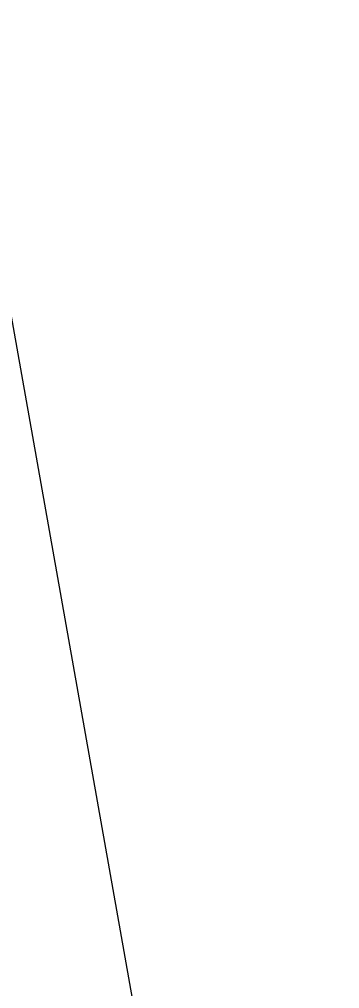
# Model space of a CAD drawing. Header units: millimetres. Extents: x -8417289 to 9420486, y 0 to 166066.
# Drawn here: x 73298.23 to 73302.03, y 105924.98 to 105936.5 of the extents above; entities that cross this region are included whole.
import ezdxf

# ---------------------------------------------------------------- set-up
doc = ezdxf.new("R2010")
doc.units = ezdxf.units.MM
doc.header["$MEASUREMENT"] = 0
doc.layers.add('АР_Размеры', color=175, linetype='Continuous', lineweight=9)
doc.layers.add('АР_Сущ Несущая стена', color=216, linetype='Continuous', lineweight=30)

msp = doc.modelspace()

# ---------------------------------------------------------------- linework, layer by layer
at = {"layer": 'АР_Размеры', "color": 5, "lineweight": 0, "ltscale": 100, "transparency": 33554687}
msp.add_lwpolyline([(73300.562, 105916.494), (73300.957, 105917.06), (73293.807, 105957.399), (73293.242, 105957.794), (73291.681, 105957.518)], dxfattribs=at)
msp.add_lwpolyline([(73300.562, 105916.494), (73300.957, 105917.06), (73293.807, 105957.399), (73293.242, 105957.794), (73291.681, 105957.518)], dxfattribs=at)
msp.add_lwpolyline([(73300.562, 105916.494), (73300.957, 105917.06), (73293.807, 105957.399), (73293.242, 105957.794), (73291.681, 105957.518)], dxfattribs=at)
msp.add_lwpolyline([(73300.562, 105916.494), (73300.957, 105917.06), (73293.807, 105957.399), (73293.242, 105957.794), (73291.681, 105957.518)], dxfattribs=at)
msp.add_lwpolyline([(73300.562, 105916.494), (73300.957, 105917.06), (73293.807, 105957.399), (73293.242, 105957.794), (73291.681, 105957.518)], dxfattribs=at)
msp.add_lwpolyline([(73300.562, 105916.494), (73300.957, 105917.06), (73293.807, 105957.399), (73293.242, 105957.794), (73291.681, 105957.518)], dxfattribs=at)
msp.add_lwpolyline([(73300.562, 105916.494), (73300.957, 105917.06), (73293.807, 105957.399), (73293.242, 105957.794), (73291.681, 105957.518)], dxfattribs=at)
msp.add_lwpolyline([(73300.562, 105916.494), (73300.957, 105917.06), (73293.807, 105957.399), (73293.242, 105957.794), (73291.681, 105957.518)], dxfattribs=at)
msp.add_lwpolyline([(73300.562, 105916.494), (73300.957, 105917.06), (73293.807, 105957.399), (73293.242, 105957.794), (73291.681, 105957.518)], dxfattribs=at)
msp.add_lwpolyline([(73300.562, 105916.494), (73300.957, 105917.06), (73293.807, 105957.399), (73293.242, 105957.794), (73291.681, 105957.518)], dxfattribs=at)
msp.add_lwpolyline([(73300.562, 105916.494), (73300.957, 105917.06), (73293.807, 105957.399), (73293.242, 105957.794), (73291.681, 105957.518)], dxfattribs=at)
msp.add_lwpolyline([(73300.562, 105916.494), (73300.957, 105917.06), (73293.807, 105957.399), (73293.242, 105957.794), (73291.681, 105957.518)], dxfattribs=at)
msp.add_lwpolyline([(73300.562, 105916.494), (73300.957, 105917.06), (73293.807, 105957.399), (73293.242, 105957.794), (73291.681, 105957.518)], dxfattribs=at)
msp.add_lwpolyline([(73300.562, 105916.494), (73300.957, 105917.06), (73293.807, 105957.399), (73293.242, 105957.794), (73291.681, 105957.518)], dxfattribs=at)
msp.add_lwpolyline([(73300.562, 105916.494), (73300.957, 105917.06), (73293.807, 105957.399), (73293.242, 105957.794), (73291.681, 105957.518)], dxfattribs=at)
msp.add_lwpolyline([(73300.562, 105916.494), (73300.957, 105917.06), (73293.807, 105957.399), (73293.242, 105957.794), (73291.681, 105957.518)], dxfattribs=at)
msp.add_lwpolyline([(73300.562, 105916.494), (73300.957, 105917.06), (73293.807, 105957.399), (73293.242, 105957.794), (73291.681, 105957.518)], dxfattribs=at)
msp.add_lwpolyline([(73300.562, 105916.494), (73300.957, 105917.06), (73293.807, 105957.399), (73293.242, 105957.794), (73291.681, 105957.518)], dxfattribs=at)
msp.add_lwpolyline([(73300.562, 105916.494), (73300.957, 105917.06), (73293.807, 105957.399), (73293.242, 105957.794), (73291.681, 105957.518)], dxfattribs=at)
msp.add_lwpolyline([(73300.562, 105916.494), (73300.957, 105917.06), (73293.807, 105957.399), (73293.242, 105957.794), (73291.681, 105957.518)], dxfattribs=at)
msp.add_lwpolyline([(73300.562, 105916.494), (73300.957, 105917.06), (73293.807, 105957.399), (73293.242, 105957.794), (73291.681, 105957.518)], dxfattribs=at)
msp.add_lwpolyline([(73300.562, 105916.494), (73300.957, 105917.06), (73293.807, 105957.399), (73293.242, 105957.794), (73291.681, 105957.518)], dxfattribs=at)
msp.add_lwpolyline([(73300.562, 105916.494), (73300.957, 105917.06), (73293.807, 105957.399), (73293.242, 105957.794), (73291.681, 105957.518)], dxfattribs=at)
msp.add_lwpolyline([(73300.562, 105916.494), (73300.957, 105917.06), (73293.807, 105957.399), (73293.242, 105957.794), (73291.681, 105957.518)], dxfattribs=at)
msp.add_lwpolyline([(73300.562, 105916.494), (73300.957, 105917.06), (73293.807, 105957.399), (73293.242, 105957.794), (73291.681, 105957.518)], dxfattribs=at)
msp.add_lwpolyline([(73300.562, 105916.494), (73300.957, 105917.06), (73293.807, 105957.399), (73293.242, 105957.794), (73291.681, 105957.518)], dxfattribs=at)
msp.add_lwpolyline([(73300.562, 105916.494), (73300.957, 105917.06), (73293.807, 105957.399), (73293.242, 105957.794), (73291.681, 105957.518)], dxfattribs=at)
msp.add_lwpolyline([(73300.562, 105916.494), (73300.957, 105917.06), (73293.807, 105957.399), (73293.242, 105957.794), (73291.681, 105957.518)], dxfattribs=at)
msp.add_lwpolyline([(73300.562, 105916.494), (73300.957, 105917.06), (73293.807, 105957.399), (73293.242, 105957.794), (73291.681, 105957.518)], dxfattribs=at)
msp.add_lwpolyline([(73300.562, 105916.494), (73300.957, 105917.06), (73293.807, 105957.399), (73293.242, 105957.794), (73291.681, 105957.518)], dxfattribs=at)
msp.add_lwpolyline([(73300.562, 105916.494), (73300.957, 105917.06), (73293.807, 105957.399), (73293.242, 105957.794), (73291.681, 105957.518)], dxfattribs=at)
msp.add_lwpolyline([(73300.562, 105916.494), (73300.957, 105917.06), (73293.807, 105957.399), (73293.242, 105957.794), (73291.681, 105957.518)], dxfattribs=at)
msp.add_lwpolyline([(73300.562, 105916.494), (73300.957, 105917.06), (73293.807, 105957.399), (73293.242, 105957.794), (73291.681, 105957.518)], dxfattribs=at)
msp.add_lwpolyline([(73300.562, 105916.494), (73300.957, 105917.06), (73293.807, 105957.399), (73293.242, 105957.794), (73291.681, 105957.518)], dxfattribs=at)
msp.add_lwpolyline([(73300.562, 105916.494), (73300.957, 105917.06), (73293.807, 105957.399), (73293.242, 105957.794), (73291.681, 105957.518)], dxfattribs=at)
msp.add_lwpolyline([(73300.562, 105916.494), (73300.957, 105917.06), (73293.807, 105957.399), (73293.242, 105957.794), (73291.681, 105957.518)], dxfattribs=at)
msp.add_lwpolyline([(73300.562, 105916.494), (73300.957, 105917.06), (73293.807, 105957.399), (73293.242, 105957.794), (73291.681, 105957.518)], dxfattribs=at)
msp.add_lwpolyline([(73300.562, 105916.494), (73300.957, 105917.06), (73293.807, 105957.399), (73293.242, 105957.794), (73291.681, 105957.518)], dxfattribs=at)
msp.add_lwpolyline([(73300.562, 105916.494), (73300.957, 105917.06), (73293.807, 105957.399), (73293.242, 105957.794), (73291.681, 105957.518)], dxfattribs=at)
msp.add_lwpolyline([(73300.562, 105916.494), (73300.957, 105917.06), (73293.807, 105957.399), (73293.242, 105957.794), (73291.681, 105957.518)], dxfattribs=at)
msp.add_lwpolyline([(73300.562, 105916.494), (73300.957, 105917.06), (73293.807, 105957.399), (73293.242, 105957.794), (73291.681, 105957.518)], dxfattribs=at)
msp.add_lwpolyline([(73300.562, 105916.494), (73300.957, 105917.06), (73293.807, 105957.399), (73293.242, 105957.794), (73291.681, 105957.518)], dxfattribs=at)
msp.add_lwpolyline([(73300.562, 105916.494), (73300.957, 105917.06), (73293.807, 105957.399), (73293.242, 105957.794), (73291.681, 105957.518)], dxfattribs=at)
msp.add_lwpolyline([(73300.562, 105916.494), (73300.957, 105917.06), (73293.807, 105957.399), (73293.242, 105957.794), (73291.681, 105957.518)], dxfattribs=at)
msp.add_lwpolyline([(73300.562, 105916.494), (73300.957, 105917.06), (73293.807, 105957.399), (73293.242, 105957.794), (73291.681, 105957.518)], dxfattribs=at)
msp.add_lwpolyline([(73300.562, 105916.494), (73300.957, 105917.06), (73293.807, 105957.399), (73293.242, 105957.794), (73291.681, 105957.518)], dxfattribs=at)
msp.add_lwpolyline([(73300.562, 105916.494), (73300.957, 105917.06), (73293.807, 105957.399), (73293.242, 105957.794), (73291.681, 105957.518)], dxfattribs=at)
msp.add_lwpolyline([(73300.562, 105916.494), (73300.957, 105917.06), (73293.807, 105957.399), (73293.242, 105957.794), (73291.681, 105957.518)], dxfattribs=at)
msp.add_lwpolyline([(73300.562, 105916.494), (73300.957, 105917.06), (73293.807, 105957.399), (73293.242, 105957.794), (73291.681, 105957.518)], dxfattribs=at)
msp.add_lwpolyline([(73300.562, 105916.494), (73300.957, 105917.06), (73293.807, 105957.399), (73293.242, 105957.794), (73291.681, 105957.518)], dxfattribs=at)
msp.add_lwpolyline([(73300.562, 105916.494), (73300.957, 105917.06), (73293.807, 105957.399), (73293.242, 105957.794), (73291.681, 105957.518)], dxfattribs=at)
msp.add_lwpolyline([(73300.562, 105916.494), (73300.957, 105917.06), (73293.807, 105957.399), (73293.242, 105957.794), (73291.681, 105957.518)], dxfattribs=at)
msp.add_lwpolyline([(73300.562, 105916.494), (73300.957, 105917.06), (73293.807, 105957.399), (73293.242, 105957.794), (73291.681, 105957.518)], dxfattribs=at)
msp.add_lwpolyline([(73300.562, 105916.494), (73300.957, 105917.06), (73293.807, 105957.399), (73293.242, 105957.794), (73291.681, 105957.518)], dxfattribs=at)
msp.add_lwpolyline([(73300.562, 105916.494), (73300.957, 105917.06), (73293.807, 105957.399), (73293.242, 105957.794), (73291.681, 105957.518)], dxfattribs=at)
msp.add_lwpolyline([(73300.562, 105916.494), (73300.957, 105917.06), (73293.807, 105957.399), (73293.242, 105957.794), (73291.681, 105957.518)], dxfattribs=at)
msp.add_lwpolyline([(73300.562, 105916.494), (73300.957, 105917.06), (73293.807, 105957.399), (73293.242, 105957.794), (73291.681, 105957.518)], dxfattribs=at)
msp.add_lwpolyline([(73300.562, 105916.494), (73300.957, 105917.06), (73293.807, 105957.399), (73293.242, 105957.794), (73291.681, 105957.518)], dxfattribs=at)
msp.add_lwpolyline([(73300.562, 105916.494), (73300.957, 105917.06), (73293.807, 105957.399), (73293.242, 105957.794), (73291.681, 105957.518)], dxfattribs=at)
msp.add_lwpolyline([(73300.562, 105916.494), (73300.957, 105917.06), (73293.807, 105957.399), (73293.242, 105957.794), (73291.681, 105957.518)], dxfattribs=at)
msp.add_lwpolyline([(73300.562, 105916.494), (73300.957, 105917.06), (73293.807, 105957.399), (73293.242, 105957.794), (73291.681, 105957.518)], dxfattribs=at)
msp.add_lwpolyline([(73308.897, 105952.19), (73314.681, 105919.554, 0.414326), (73315.318, 105919.11), (73316.638, 105919.344, 0.410627), (73317.084, 105919.973), (73316.965, 105920.64, 0.492552), (73316.701, 105920.841), (73316.203, 105920.752, -0.441111), (73315.92, 105920.95), (73315.652, 105922.804, -0.208057), (73315.932, 105923.66, -0.000016), (73317.86, 105926.415, -0.439819), (73319.303, 105926.671, -0.000016), (73322.06, 105924.746, -0.208057), (73322.617, 105924.039), (73323.003, 105922.205, -0.441111), (73322.805, 105921.923), (73322.307, 105921.834, 0.492552), (73322.128, 105921.555), (73322.246, 105920.888, 0.410627), (73322.881, 105920.45), (73324.201, 105920.684, 0.414326), (73324.646, 105921.32), (73318.861, 105953.956, 0.523933)], format="xyb", dxfattribs=at)
msp.add_lwpolyline([(73308.897, 105952.19), (73314.681, 105919.554, 0.414326), (73315.318, 105919.11), (73316.638, 105919.344, 0.410627), (73317.084, 105919.973), (73316.965, 105920.64, 0.492552), (73316.701, 105920.841), (73316.203, 105920.752, -0.441111), (73315.92, 105920.95), (73315.652, 105922.804, -0.208057), (73315.932, 105923.66, -0.000016), (73317.86, 105926.415, -0.439819), (73319.303, 105926.671, -0.000016), (73322.06, 105924.746, -0.208057), (73322.617, 105924.039), (73323.003, 105922.205, -0.441111), (73322.805, 105921.923), (73322.307, 105921.834, 0.492552), (73322.128, 105921.555), (73322.246, 105920.888, 0.410627), (73322.881, 105920.45), (73324.201, 105920.684, 0.414326), (73324.646, 105921.32), (73318.861, 105953.956, 0.523933)], format="xyb", dxfattribs=at)
msp.add_lwpolyline([(73308.897, 105952.19), (73314.681, 105919.554, 0.414326), (73315.318, 105919.11), (73316.638, 105919.344, 0.410627), (73317.084, 105919.973), (73316.965, 105920.64, 0.492552), (73316.701, 105920.841), (73316.203, 105920.752, -0.441111), (73315.92, 105920.95), (73315.652, 105922.804, -0.208057), (73315.932, 105923.66, -0.000016), (73317.86, 105926.415, -0.439819), (73319.303, 105926.671, -0.000016), (73322.06, 105924.746, -0.208057), (73322.617, 105924.039), (73323.003, 105922.205, -0.441111), (73322.805, 105921.923), (73322.307, 105921.834, 0.492552), (73322.128, 105921.555), (73322.246, 105920.888, 0.410627), (73322.881, 105920.45), (73324.201, 105920.684, 0.414326), (73324.646, 105921.32), (73318.861, 105953.956, 0.523933)], format="xyb", dxfattribs=at)
msp.add_lwpolyline([(73308.897, 105952.19), (73314.681, 105919.554, 0.414326), (73315.318, 105919.11), (73316.638, 105919.344, 0.410627), (73317.084, 105919.973), (73316.965, 105920.64, 0.492552), (73316.701, 105920.841), (73316.203, 105920.752, -0.441111), (73315.92, 105920.95), (73315.652, 105922.804, -0.208057), (73315.932, 105923.66, -0.000016), (73317.86, 105926.415, -0.439819), (73319.303, 105926.671, -0.000016), (73322.06, 105924.746, -0.208057), (73322.617, 105924.039), (73323.003, 105922.205, -0.441111), (73322.805, 105921.923), (73322.307, 105921.834, 0.492552), (73322.128, 105921.555), (73322.246, 105920.888, 0.410627), (73322.881, 105920.45), (73324.201, 105920.684, 0.414326), (73324.646, 105921.32), (73318.861, 105953.956, 0.523933)], format="xyb", dxfattribs=at)
msp.add_lwpolyline([(73308.897, 105952.19), (73314.681, 105919.554, 0.414326), (73315.318, 105919.11), (73316.638, 105919.344, 0.410627), (73317.084, 105919.973), (73316.965, 105920.64, 0.492552), (73316.701, 105920.841), (73316.203, 105920.752, -0.441111), (73315.92, 105920.95), (73315.652, 105922.804, -0.208057), (73315.932, 105923.66, -0.000016), (73317.86, 105926.415, -0.439819), (73319.303, 105926.671, -0.000016), (73322.06, 105924.746, -0.208057), (73322.617, 105924.039), (73323.003, 105922.205, -0.441111), (73322.805, 105921.923), (73322.307, 105921.834, 0.492552), (73322.128, 105921.555), (73322.246, 105920.888, 0.410627), (73322.881, 105920.45), (73324.201, 105920.684, 0.414326), (73324.646, 105921.32), (73318.861, 105953.956, 0.523933)], format="xyb", dxfattribs=at)
msp.add_lwpolyline([(73308.897, 105952.19), (73314.681, 105919.554, 0.414326), (73315.318, 105919.11), (73316.638, 105919.344, 0.410627), (73317.084, 105919.973), (73316.965, 105920.64, 0.492552), (73316.701, 105920.841), (73316.203, 105920.752, -0.441111), (73315.92, 105920.95), (73315.652, 105922.804, -0.208057), (73315.932, 105923.66, -0.000016), (73317.86, 105926.415, -0.439819), (73319.303, 105926.671, -0.000016), (73322.06, 105924.746, -0.208057), (73322.617, 105924.039), (73323.003, 105922.205, -0.441111), (73322.805, 105921.923), (73322.307, 105921.834, 0.492552), (73322.128, 105921.555), (73322.246, 105920.888, 0.410627), (73322.881, 105920.45), (73324.201, 105920.684, 0.414326), (73324.646, 105921.32), (73318.861, 105953.956, 0.523933)], format="xyb", dxfattribs=at)
msp.add_lwpolyline([(73308.897, 105952.19), (73314.681, 105919.554, 0.414326), (73315.318, 105919.11), (73316.638, 105919.344, 0.410627), (73317.084, 105919.973), (73316.965, 105920.64, 0.492552), (73316.701, 105920.841), (73316.203, 105920.752, -0.441111), (73315.92, 105920.95), (73315.652, 105922.804, -0.208057), (73315.932, 105923.66, -0.000016), (73317.86, 105926.415, -0.439819), (73319.303, 105926.671, -0.000016), (73322.06, 105924.746, -0.208057), (73322.617, 105924.039), (73323.003, 105922.205, -0.441111), (73322.805, 105921.923), (73322.307, 105921.834, 0.492552), (73322.128, 105921.555), (73322.246, 105920.888, 0.410627), (73322.881, 105920.45), (73324.201, 105920.684, 0.414326), (73324.646, 105921.32), (73318.861, 105953.956, 0.523933)], format="xyb", dxfattribs=at)
msp.add_lwpolyline([(73308.897, 105952.19), (73314.681, 105919.554, 0.414326), (73315.318, 105919.11), (73316.638, 105919.344, 0.410627), (73317.084, 105919.973), (73316.965, 105920.64, 0.492552), (73316.701, 105920.841), (73316.203, 105920.752, -0.441111), (73315.92, 105920.95), (73315.652, 105922.804, -0.208057), (73315.932, 105923.66, -0.000016), (73317.86, 105926.415, -0.439819), (73319.303, 105926.671, -0.000016), (73322.06, 105924.746, -0.208057), (73322.617, 105924.039), (73323.003, 105922.205, -0.441111), (73322.805, 105921.923), (73322.307, 105921.834, 0.492552), (73322.128, 105921.555), (73322.246, 105920.888, 0.410627), (73322.881, 105920.45), (73324.201, 105920.684, 0.414326), (73324.646, 105921.32), (73318.861, 105953.956, 0.523933)], format="xyb", dxfattribs=at)
msp.add_lwpolyline([(73308.897, 105952.19), (73314.681, 105919.554, 0.414326), (73315.318, 105919.11), (73316.638, 105919.344, 0.410627), (73317.084, 105919.973), (73316.965, 105920.64, 0.492552), (73316.701, 105920.841), (73316.203, 105920.752, -0.441111), (73315.92, 105920.95), (73315.652, 105922.804, -0.208057), (73315.932, 105923.66, -0.000016), (73317.86, 105926.415, -0.439819), (73319.303, 105926.671, -0.000016), (73322.06, 105924.746, -0.208057), (73322.617, 105924.039), (73323.003, 105922.205, -0.441111), (73322.805, 105921.923), (73322.307, 105921.834, 0.492552), (73322.128, 105921.555), (73322.246, 105920.888, 0.410627), (73322.881, 105920.45), (73324.201, 105920.684, 0.414326), (73324.646, 105921.32), (73318.861, 105953.956, 0.523933)], format="xyb", dxfattribs=at)
msp.add_lwpolyline([(73308.897, 105952.19), (73314.681, 105919.554, 0.414326), (73315.318, 105919.11), (73316.638, 105919.344, 0.410627), (73317.084, 105919.973), (73316.965, 105920.64, 0.492552), (73316.701, 105920.841), (73316.203, 105920.752, -0.441111), (73315.92, 105920.95), (73315.652, 105922.804, -0.208057), (73315.932, 105923.66, -0.000016), (73317.86, 105926.415, -0.439819), (73319.303, 105926.671, -0.000016), (73322.06, 105924.746, -0.208057), (73322.617, 105924.039), (73323.003, 105922.205, -0.441111), (73322.805, 105921.923), (73322.307, 105921.834, 0.492552), (73322.128, 105921.555), (73322.246, 105920.888, 0.410627), (73322.881, 105920.45), (73324.201, 105920.684, 0.414326), (73324.646, 105921.32), (73318.861, 105953.956, 0.523933)], format="xyb", dxfattribs=at)
msp.add_lwpolyline([(73308.897, 105952.19), (73314.681, 105919.554, 0.414326), (73315.318, 105919.11), (73316.638, 105919.344, 0.410627), (73317.084, 105919.973), (73316.965, 105920.64, 0.492552), (73316.701, 105920.841), (73316.203, 105920.752, -0.441111), (73315.92, 105920.95), (73315.652, 105922.804, -0.208057), (73315.932, 105923.66, -0.000016), (73317.86, 105926.415, -0.439819), (73319.303, 105926.671, -0.000016), (73322.06, 105924.746, -0.208057), (73322.617, 105924.039), (73323.003, 105922.205, -0.441111), (73322.805, 105921.923), (73322.307, 105921.834, 0.492552), (73322.128, 105921.555), (73322.246, 105920.888, 0.410627), (73322.881, 105920.45), (73324.201, 105920.684, 0.414326), (73324.646, 105921.32), (73318.861, 105953.956, 0.523933)], format="xyb", dxfattribs=at)
msp.add_lwpolyline([(73308.897, 105952.19), (73314.681, 105919.554, 0.414326), (73315.318, 105919.11), (73316.638, 105919.344, 0.410627), (73317.084, 105919.973), (73316.965, 105920.64, 0.492552), (73316.701, 105920.841), (73316.203, 105920.752, -0.441111), (73315.92, 105920.95), (73315.652, 105922.804, -0.208057), (73315.932, 105923.66, -0.000016), (73317.86, 105926.415, -0.439819), (73319.303, 105926.671, -0.000016), (73322.06, 105924.746, -0.208057), (73322.617, 105924.039), (73323.003, 105922.205, -0.441111), (73322.805, 105921.923), (73322.307, 105921.834, 0.492552), (73322.128, 105921.555), (73322.246, 105920.888, 0.410627), (73322.881, 105920.45), (73324.201, 105920.684, 0.414326), (73324.646, 105921.32), (73318.861, 105953.956, 0.523933)], format="xyb", dxfattribs=at)
msp.add_lwpolyline([(73308.897, 105952.19), (73314.681, 105919.554, 0.414326), (73315.318, 105919.11), (73316.638, 105919.344, 0.410627), (73317.084, 105919.973), (73316.965, 105920.64, 0.492552), (73316.701, 105920.841), (73316.203, 105920.752, -0.441111), (73315.92, 105920.95), (73315.652, 105922.804, -0.208057), (73315.932, 105923.66, -0.000016), (73317.86, 105926.415, -0.439819), (73319.303, 105926.671, -0.000016), (73322.06, 105924.746, -0.208057), (73322.617, 105924.039), (73323.003, 105922.205, -0.441111), (73322.805, 105921.923), (73322.307, 105921.834, 0.492552), (73322.128, 105921.555), (73322.246, 105920.888, 0.410627), (73322.881, 105920.45), (73324.201, 105920.684, 0.414326), (73324.646, 105921.32), (73318.861, 105953.956, 0.523933)], format="xyb", dxfattribs=at)
msp.add_lwpolyline([(73308.897, 105952.19), (73314.681, 105919.554, 0.414326), (73315.318, 105919.11), (73316.638, 105919.344, 0.410627), (73317.084, 105919.973), (73316.965, 105920.64, 0.492552), (73316.701, 105920.841), (73316.203, 105920.752, -0.441111), (73315.92, 105920.95), (73315.652, 105922.804, -0.208057), (73315.932, 105923.66, -0.000016), (73317.86, 105926.415, -0.439819), (73319.303, 105926.671, -0.000016), (73322.06, 105924.746, -0.208057), (73322.617, 105924.039), (73323.003, 105922.205, -0.441111), (73322.805, 105921.923), (73322.307, 105921.834, 0.492552), (73322.128, 105921.555), (73322.246, 105920.888, 0.410627), (73322.881, 105920.45), (73324.201, 105920.684, 0.414326), (73324.646, 105921.32), (73318.861, 105953.956, 0.523933)], format="xyb", dxfattribs=at)
msp.add_lwpolyline([(73308.897, 105952.19), (73314.681, 105919.554, 0.414326), (73315.318, 105919.11), (73316.638, 105919.344, 0.410627), (73317.084, 105919.973), (73316.965, 105920.64, 0.492552), (73316.701, 105920.841), (73316.203, 105920.752, -0.441111), (73315.92, 105920.95), (73315.652, 105922.804, -0.208057), (73315.932, 105923.66, -0.000016), (73317.86, 105926.415, -0.439819), (73319.303, 105926.671, -0.000016), (73322.06, 105924.746, -0.208057), (73322.617, 105924.039), (73323.003, 105922.205, -0.441111), (73322.805, 105921.923), (73322.307, 105921.834, 0.492552), (73322.128, 105921.555), (73322.246, 105920.888, 0.410627), (73322.881, 105920.45), (73324.201, 105920.684, 0.414326), (73324.646, 105921.32), (73318.861, 105953.956, 0.523933)], format="xyb", dxfattribs=at)
msp.add_lwpolyline([(73308.897, 105952.19), (73314.681, 105919.554, 0.414326), (73315.318, 105919.11), (73316.638, 105919.344, 0.410627), (73317.084, 105919.973), (73316.965, 105920.64, 0.492552), (73316.701, 105920.841), (73316.203, 105920.752, -0.441111), (73315.92, 105920.95), (73315.652, 105922.804, -0.208057), (73315.932, 105923.66, -0.000016), (73317.86, 105926.415, -0.439819), (73319.303, 105926.671, -0.000016), (73322.06, 105924.746, -0.208057), (73322.617, 105924.039), (73323.003, 105922.205, -0.441111), (73322.805, 105921.923), (73322.307, 105921.834, 0.492552), (73322.128, 105921.555), (73322.246, 105920.888, 0.410627), (73322.881, 105920.45), (73324.201, 105920.684, 0.414326), (73324.646, 105921.32), (73318.861, 105953.956, 0.523933)], format="xyb", dxfattribs=at)
msp.add_lwpolyline([(73308.897, 105952.19), (73314.681, 105919.554, 0.414326), (73315.318, 105919.11), (73316.638, 105919.344, 0.410627), (73317.084, 105919.973), (73316.965, 105920.64, 0.492552), (73316.701, 105920.841), (73316.203, 105920.752, -0.441111), (73315.92, 105920.95), (73315.652, 105922.804, -0.208057), (73315.932, 105923.66, -0.000016), (73317.86, 105926.415, -0.439819), (73319.303, 105926.671, -0.000016), (73322.06, 105924.746, -0.208057), (73322.617, 105924.039), (73323.003, 105922.205, -0.441111), (73322.805, 105921.923), (73322.307, 105921.834, 0.492552), (73322.128, 105921.555), (73322.246, 105920.888, 0.410627), (73322.881, 105920.45), (73324.201, 105920.684, 0.414326), (73324.646, 105921.32), (73318.861, 105953.956, 0.523933)], format="xyb", dxfattribs=at)
msp.add_lwpolyline([(73308.897, 105952.19), (73314.681, 105919.554, 0.414326), (73315.318, 105919.11), (73316.638, 105919.344, 0.410627), (73317.084, 105919.973), (73316.965, 105920.64, 0.492552), (73316.701, 105920.841), (73316.203, 105920.752, -0.441111), (73315.92, 105920.95), (73315.652, 105922.804, -0.208057), (73315.932, 105923.66, -0.000016), (73317.86, 105926.415, -0.439819), (73319.303, 105926.671, -0.000016), (73322.06, 105924.746, -0.208057), (73322.617, 105924.039), (73323.003, 105922.205, -0.441111), (73322.805, 105921.923), (73322.307, 105921.834, 0.492552), (73322.128, 105921.555), (73322.246, 105920.888, 0.410627), (73322.881, 105920.45), (73324.201, 105920.684, 0.414326), (73324.646, 105921.32), (73318.861, 105953.956, 0.523933)], format="xyb", dxfattribs=at)
msp.add_lwpolyline([(73308.897, 105952.19), (73314.681, 105919.554, 0.414326), (73315.318, 105919.11), (73316.638, 105919.344, 0.410627), (73317.084, 105919.973), (73316.965, 105920.64, 0.492552), (73316.701, 105920.841), (73316.203, 105920.752, -0.441111), (73315.92, 105920.95), (73315.652, 105922.804, -0.208057), (73315.932, 105923.66, -0.000016), (73317.86, 105926.415, -0.439819), (73319.303, 105926.671, -0.000016), (73322.06, 105924.746, -0.208057), (73322.617, 105924.039), (73323.003, 105922.205, -0.441111), (73322.805, 105921.923), (73322.307, 105921.834, 0.492552), (73322.128, 105921.555), (73322.246, 105920.888, 0.410627), (73322.881, 105920.45), (73324.201, 105920.684, 0.414326), (73324.646, 105921.32), (73318.861, 105953.956, 0.523933)], format="xyb", dxfattribs=at)
msp.add_lwpolyline([(73308.897, 105952.19), (73314.681, 105919.554, 0.414326), (73315.318, 105919.11), (73316.638, 105919.344, 0.410627), (73317.084, 105919.973), (73316.965, 105920.64, 0.492552), (73316.701, 105920.841), (73316.203, 105920.752, -0.441111), (73315.92, 105920.95), (73315.652, 105922.804, -0.208057), (73315.932, 105923.66, -0.000016), (73317.86, 105926.415, -0.439819), (73319.303, 105926.671, -0.000016), (73322.06, 105924.746, -0.208057), (73322.617, 105924.039), (73323.003, 105922.205, -0.441111), (73322.805, 105921.923), (73322.307, 105921.834, 0.492552), (73322.128, 105921.555), (73322.246, 105920.888, 0.410627), (73322.881, 105920.45), (73324.201, 105920.684, 0.414326), (73324.646, 105921.32), (73318.861, 105953.956, 0.523933)], format="xyb", dxfattribs=at)
msp.add_lwpolyline([(73308.897, 105952.19), (73314.681, 105919.554, 0.414326), (73315.318, 105919.11), (73316.638, 105919.344, 0.410627), (73317.084, 105919.973), (73316.965, 105920.64, 0.492552), (73316.701, 105920.841), (73316.203, 105920.752, -0.441111), (73315.92, 105920.95), (73315.652, 105922.804, -0.208057), (73315.932, 105923.66, -0.000016), (73317.86, 105926.415, -0.439819), (73319.303, 105926.671, -0.000016), (73322.06, 105924.746, -0.208057), (73322.617, 105924.039), (73323.003, 105922.205, -0.441111), (73322.805, 105921.923), (73322.307, 105921.834, 0.492552), (73322.128, 105921.555), (73322.246, 105920.888, 0.410627), (73322.881, 105920.45), (73324.201, 105920.684, 0.414326), (73324.646, 105921.32), (73318.861, 105953.956, 0.523933)], format="xyb", dxfattribs=at)
msp.add_lwpolyline([(73308.897, 105952.19), (73314.681, 105919.554, 0.414326), (73315.318, 105919.11), (73316.638, 105919.344, 0.410627), (73317.084, 105919.973), (73316.965, 105920.64, 0.492552), (73316.701, 105920.841), (73316.203, 105920.752, -0.441111), (73315.92, 105920.95), (73315.652, 105922.804, -0.208057), (73315.932, 105923.66, -0.000016), (73317.86, 105926.415, -0.439819), (73319.303, 105926.671, -0.000016), (73322.06, 105924.746, -0.208057), (73322.617, 105924.039), (73323.003, 105922.205, -0.441111), (73322.805, 105921.923), (73322.307, 105921.834, 0.492552), (73322.128, 105921.555), (73322.246, 105920.888, 0.410627), (73322.881, 105920.45), (73324.201, 105920.684, 0.414326), (73324.646, 105921.32), (73318.861, 105953.956, 0.523933)], format="xyb", dxfattribs=at)
msp.add_lwpolyline([(73308.897, 105952.19), (73314.681, 105919.554, 0.414326), (73315.318, 105919.11), (73316.638, 105919.344, 0.410627), (73317.084, 105919.973), (73316.965, 105920.64, 0.492552), (73316.701, 105920.841), (73316.203, 105920.752, -0.441111), (73315.92, 105920.95), (73315.652, 105922.804, -0.208057), (73315.932, 105923.66, -0.000016), (73317.86, 105926.415, -0.439819), (73319.303, 105926.671, -0.000016), (73322.06, 105924.746, -0.208057), (73322.617, 105924.039), (73323.003, 105922.205, -0.441111), (73322.805, 105921.923), (73322.307, 105921.834, 0.492552), (73322.128, 105921.555), (73322.246, 105920.888, 0.410627), (73322.881, 105920.45), (73324.201, 105920.684, 0.414326), (73324.646, 105921.32), (73318.861, 105953.956, 0.523933)], format="xyb", dxfattribs=at)
msp.add_lwpolyline([(73308.897, 105952.19), (73314.681, 105919.554, 0.414326), (73315.318, 105919.11), (73316.638, 105919.344, 0.410627), (73317.084, 105919.973), (73316.965, 105920.64, 0.492552), (73316.701, 105920.841), (73316.203, 105920.752, -0.441111), (73315.92, 105920.95), (73315.652, 105922.804, -0.208057), (73315.932, 105923.66, -0.000016), (73317.86, 105926.415, -0.439819), (73319.303, 105926.671, -0.000016), (73322.06, 105924.746, -0.208057), (73322.617, 105924.039), (73323.003, 105922.205, -0.441111), (73322.805, 105921.923), (73322.307, 105921.834, 0.492552), (73322.128, 105921.555), (73322.246, 105920.888, 0.410627), (73322.881, 105920.45), (73324.201, 105920.684, 0.414326), (73324.646, 105921.32), (73318.861, 105953.956, 0.523933)], format="xyb", dxfattribs=at)
msp.add_lwpolyline([(73308.897, 105952.19), (73314.681, 105919.554, 0.414326), (73315.318, 105919.11), (73316.638, 105919.344, 0.410627), (73317.084, 105919.973), (73316.965, 105920.64, 0.492552), (73316.701, 105920.841), (73316.203, 105920.752, -0.441111), (73315.92, 105920.95), (73315.652, 105922.804, -0.208057), (73315.932, 105923.66, -0.000016), (73317.86, 105926.415, -0.439819), (73319.303, 105926.671, -0.000016), (73322.06, 105924.746, -0.208057), (73322.617, 105924.039), (73323.003, 105922.205, -0.441111), (73322.805, 105921.923), (73322.307, 105921.834, 0.492552), (73322.128, 105921.555), (73322.246, 105920.888, 0.410627), (73322.881, 105920.45), (73324.201, 105920.684, 0.414326), (73324.646, 105921.32), (73318.861, 105953.956, 0.523933)], format="xyb", dxfattribs=at)
msp.add_lwpolyline([(73308.897, 105952.19), (73314.681, 105919.554, 0.414326), (73315.318, 105919.11), (73316.638, 105919.344, 0.410627), (73317.084, 105919.973), (73316.965, 105920.64, 0.492552), (73316.701, 105920.841), (73316.203, 105920.752, -0.441111), (73315.92, 105920.95), (73315.652, 105922.804, -0.208057), (73315.932, 105923.66, -0.000016), (73317.86, 105926.415, -0.439819), (73319.303, 105926.671, -0.000016), (73322.06, 105924.746, -0.208057), (73322.617, 105924.039), (73323.003, 105922.205, -0.441111), (73322.805, 105921.923), (73322.307, 105921.834, 0.492552), (73322.128, 105921.555), (73322.246, 105920.888, 0.410627), (73322.881, 105920.45), (73324.201, 105920.684, 0.414326), (73324.646, 105921.32), (73318.861, 105953.956, 0.523933)], format="xyb", dxfattribs=at)
msp.add_lwpolyline([(73308.897, 105952.19), (73314.681, 105919.554, 0.414326), (73315.318, 105919.11), (73316.638, 105919.344, 0.410627), (73317.084, 105919.973), (73316.965, 105920.64, 0.492552), (73316.701, 105920.841), (73316.203, 105920.752, -0.441111), (73315.92, 105920.95), (73315.652, 105922.804, -0.208057), (73315.932, 105923.66, -0.000016), (73317.86, 105926.415, -0.439819), (73319.303, 105926.671, -0.000016), (73322.06, 105924.746, -0.208057), (73322.617, 105924.039), (73323.003, 105922.205, -0.441111), (73322.805, 105921.923), (73322.307, 105921.834, 0.492552), (73322.128, 105921.555), (73322.246, 105920.888, 0.410627), (73322.881, 105920.45), (73324.201, 105920.684, 0.414326), (73324.646, 105921.32), (73318.861, 105953.956, 0.523933)], format="xyb", dxfattribs=at)
msp.add_lwpolyline([(73308.897, 105952.19), (73314.681, 105919.554, 0.414326), (73315.318, 105919.11), (73316.638, 105919.344, 0.410627), (73317.084, 105919.973), (73316.965, 105920.64, 0.492552), (73316.701, 105920.841), (73316.203, 105920.752, -0.441111), (73315.92, 105920.95), (73315.652, 105922.804, -0.208057), (73315.932, 105923.66, -0.000016), (73317.86, 105926.415, -0.439819), (73319.303, 105926.671, -0.000016), (73322.06, 105924.746, -0.208057), (73322.617, 105924.039), (73323.003, 105922.205, -0.441111), (73322.805, 105921.923), (73322.307, 105921.834, 0.492552), (73322.128, 105921.555), (73322.246, 105920.888, 0.410627), (73322.881, 105920.45), (73324.201, 105920.684, 0.414326), (73324.646, 105921.32), (73318.861, 105953.956, 0.523933)], format="xyb", dxfattribs=at)
msp.add_lwpolyline([(73308.897, 105952.19), (73314.681, 105919.554, 0.414326), (73315.318, 105919.11), (73316.638, 105919.344, 0.410627), (73317.084, 105919.973), (73316.965, 105920.64, 0.492552), (73316.701, 105920.841), (73316.203, 105920.752, -0.441111), (73315.92, 105920.95), (73315.652, 105922.804, -0.208057), (73315.932, 105923.66, -0.000016), (73317.86, 105926.415, -0.439819), (73319.303, 105926.671, -0.000016), (73322.06, 105924.746, -0.208057), (73322.617, 105924.039), (73323.003, 105922.205, -0.441111), (73322.805, 105921.923), (73322.307, 105921.834, 0.492552), (73322.128, 105921.555), (73322.246, 105920.888, 0.410627), (73322.881, 105920.45), (73324.201, 105920.684, 0.414326), (73324.646, 105921.32), (73318.861, 105953.956, 0.523933)], format="xyb", dxfattribs=at)
msp.add_lwpolyline([(73308.897, 105952.19), (73314.681, 105919.554, 0.414326), (73315.318, 105919.11), (73316.638, 105919.344, 0.410627), (73317.084, 105919.973), (73316.965, 105920.64, 0.492552), (73316.701, 105920.841), (73316.203, 105920.752, -0.441111), (73315.92, 105920.95), (73315.652, 105922.804, -0.208057), (73315.932, 105923.66, -0.000016), (73317.86, 105926.415, -0.439819), (73319.303, 105926.671, -0.000016), (73322.06, 105924.746, -0.208057), (73322.617, 105924.039), (73323.003, 105922.205, -0.441111), (73322.805, 105921.923), (73322.307, 105921.834, 0.492552), (73322.128, 105921.555), (73322.246, 105920.888, 0.410627), (73322.881, 105920.45), (73324.201, 105920.684, 0.414326), (73324.646, 105921.32), (73318.861, 105953.956, 0.523933)], format="xyb", dxfattribs=at)
msp.add_lwpolyline([(73308.897, 105952.19), (73314.681, 105919.554, 0.414326), (73315.318, 105919.11), (73316.638, 105919.344, 0.410627), (73317.084, 105919.973), (73316.965, 105920.64, 0.492552), (73316.701, 105920.841), (73316.203, 105920.752, -0.441111), (73315.92, 105920.95), (73315.652, 105922.804, -0.208057), (73315.932, 105923.66, -0.000016), (73317.86, 105926.415, -0.439819), (73319.303, 105926.671, -0.000016), (73322.06, 105924.746, -0.208057), (73322.617, 105924.039), (73323.003, 105922.205, -0.441111), (73322.805, 105921.923), (73322.307, 105921.834, 0.492552), (73322.128, 105921.555), (73322.246, 105920.888, 0.410627), (73322.881, 105920.45), (73324.201, 105920.684, 0.414326), (73324.646, 105921.32), (73318.861, 105953.956, 0.523933)], format="xyb", dxfattribs=at)
msp.add_lwpolyline([(73308.897, 105952.19), (73314.681, 105919.554, 0.414326), (73315.318, 105919.11), (73316.638, 105919.344, 0.410627), (73317.084, 105919.973), (73316.965, 105920.64, 0.492552), (73316.701, 105920.841), (73316.203, 105920.752, -0.441111), (73315.92, 105920.95), (73315.652, 105922.804, -0.208057), (73315.932, 105923.66, -0.000016), (73317.86, 105926.415, -0.439819), (73319.303, 105926.671, -0.000016), (73322.06, 105924.746, -0.208057), (73322.617, 105924.039), (73323.003, 105922.205, -0.441111), (73322.805, 105921.923), (73322.307, 105921.834, 0.492552), (73322.128, 105921.555), (73322.246, 105920.888, 0.410627), (73322.881, 105920.45), (73324.201, 105920.684, 0.414326), (73324.646, 105921.32), (73318.861, 105953.956, 0.523933)], format="xyb", dxfattribs=at)
msp.add_lwpolyline([(73308.897, 105952.19), (73314.681, 105919.554, 0.414326), (73315.318, 105919.11), (73316.638, 105919.344, 0.410627), (73317.084, 105919.973), (73316.965, 105920.64, 0.492552), (73316.701, 105920.841), (73316.203, 105920.752, -0.441111), (73315.92, 105920.95), (73315.652, 105922.804, -0.208057), (73315.932, 105923.66, -0.000016), (73317.86, 105926.415, -0.439819), (73319.303, 105926.671, -0.000016), (73322.06, 105924.746, -0.208057), (73322.617, 105924.039), (73323.003, 105922.205, -0.441111), (73322.805, 105921.923), (73322.307, 105921.834, 0.492552), (73322.128, 105921.555), (73322.246, 105920.888, 0.410627), (73322.881, 105920.45), (73324.201, 105920.684, 0.414326), (73324.646, 105921.32), (73318.861, 105953.956, 0.523933)], format="xyb", dxfattribs=at)
msp.add_lwpolyline([(73308.897, 105952.19), (73314.681, 105919.554, 0.414326), (73315.318, 105919.11), (73316.638, 105919.344, 0.410627), (73317.084, 105919.973), (73316.965, 105920.64, 0.492552), (73316.701, 105920.841), (73316.203, 105920.752, -0.441111), (73315.92, 105920.95), (73315.652, 105922.804, -0.208057), (73315.932, 105923.66, -0.000016), (73317.86, 105926.415, -0.439819), (73319.303, 105926.671, -0.000016), (73322.06, 105924.746, -0.208057), (73322.617, 105924.039), (73323.003, 105922.205, -0.441111), (73322.805, 105921.923), (73322.307, 105921.834, 0.492552), (73322.128, 105921.555), (73322.246, 105920.888, 0.410627), (73322.881, 105920.45), (73324.201, 105920.684, 0.414326), (73324.646, 105921.32), (73318.861, 105953.956, 0.523933)], format="xyb", dxfattribs=at)
msp.add_lwpolyline([(73308.897, 105952.19), (73314.681, 105919.554, 0.414326), (73315.318, 105919.11), (73316.638, 105919.344, 0.410627), (73317.084, 105919.973), (73316.965, 105920.64, 0.492552), (73316.701, 105920.841), (73316.203, 105920.752, -0.441111), (73315.92, 105920.95), (73315.652, 105922.804, -0.208057), (73315.932, 105923.66, -0.000016), (73317.86, 105926.415, -0.439819), (73319.303, 105926.671, -0.000016), (73322.06, 105924.746, -0.208057), (73322.617, 105924.039), (73323.003, 105922.205, -0.441111), (73322.805, 105921.923), (73322.307, 105921.834, 0.492552), (73322.128, 105921.555), (73322.246, 105920.888, 0.410627), (73322.881, 105920.45), (73324.201, 105920.684, 0.414326), (73324.646, 105921.32), (73318.861, 105953.956, 0.523933)], format="xyb", dxfattribs=at)
msp.add_lwpolyline([(73308.897, 105952.19), (73314.681, 105919.554, 0.414326), (73315.318, 105919.11), (73316.638, 105919.344, 0.410627), (73317.084, 105919.973), (73316.965, 105920.64, 0.492552), (73316.701, 105920.841), (73316.203, 105920.752, -0.441111), (73315.92, 105920.95), (73315.652, 105922.804, -0.208057), (73315.932, 105923.66, -0.000016), (73317.86, 105926.415, -0.439819), (73319.303, 105926.671, -0.000016), (73322.06, 105924.746, -0.208057), (73322.617, 105924.039), (73323.003, 105922.205, -0.441111), (73322.805, 105921.923), (73322.307, 105921.834, 0.492552), (73322.128, 105921.555), (73322.246, 105920.888, 0.410627), (73322.881, 105920.45), (73324.201, 105920.684, 0.414326), (73324.646, 105921.32), (73318.861, 105953.956, 0.523933)], format="xyb", dxfattribs=at)
msp.add_lwpolyline([(73308.897, 105952.19), (73314.681, 105919.554, 0.414326), (73315.318, 105919.11), (73316.638, 105919.344, 0.410627), (73317.084, 105919.973), (73316.965, 105920.64, 0.492552), (73316.701, 105920.841), (73316.203, 105920.752, -0.441111), (73315.92, 105920.95), (73315.652, 105922.804, -0.208057), (73315.932, 105923.66, -0.000016), (73317.86, 105926.415, -0.439819), (73319.303, 105926.671, -0.000016), (73322.06, 105924.746, -0.208057), (73322.617, 105924.039), (73323.003, 105922.205, -0.441111), (73322.805, 105921.923), (73322.307, 105921.834, 0.492552), (73322.128, 105921.555), (73322.246, 105920.888, 0.410627), (73322.881, 105920.45), (73324.201, 105920.684, 0.414326), (73324.646, 105921.32), (73318.861, 105953.956, 0.523933)], format="xyb", dxfattribs=at)
msp.add_lwpolyline([(73308.897, 105952.19), (73314.681, 105919.554, 0.414326), (73315.318, 105919.11), (73316.638, 105919.344, 0.410627), (73317.084, 105919.973), (73316.965, 105920.64, 0.492552), (73316.701, 105920.841), (73316.203, 105920.752, -0.441111), (73315.92, 105920.95), (73315.652, 105922.804, -0.208057), (73315.932, 105923.66, -0.000016), (73317.86, 105926.415, -0.439819), (73319.303, 105926.671, -0.000016), (73322.06, 105924.746, -0.208057), (73322.617, 105924.039), (73323.003, 105922.205, -0.441111), (73322.805, 105921.923), (73322.307, 105921.834, 0.492552), (73322.128, 105921.555), (73322.246, 105920.888, 0.410627), (73322.881, 105920.45), (73324.201, 105920.684, 0.414326), (73324.646, 105921.32), (73318.861, 105953.956, 0.523933)], format="xyb", dxfattribs=at)
msp.add_lwpolyline([(73308.897, 105952.19), (73314.681, 105919.554, 0.414326), (73315.318, 105919.11), (73316.638, 105919.344, 0.410627), (73317.084, 105919.973), (73316.965, 105920.64, 0.492552), (73316.701, 105920.841), (73316.203, 105920.752, -0.441111), (73315.92, 105920.95), (73315.652, 105922.804, -0.208057), (73315.932, 105923.66, -0.000016), (73317.86, 105926.415, -0.439819), (73319.303, 105926.671, -0.000016), (73322.06, 105924.746, -0.208057), (73322.617, 105924.039), (73323.003, 105922.205, -0.441111), (73322.805, 105921.923), (73322.307, 105921.834, 0.492552), (73322.128, 105921.555), (73322.246, 105920.888, 0.410627), (73322.881, 105920.45), (73324.201, 105920.684, 0.414326), (73324.646, 105921.32), (73318.861, 105953.956, 0.523933)], format="xyb", dxfattribs=at)
msp.add_lwpolyline([(73308.897, 105952.19), (73314.681, 105919.554, 0.414326), (73315.318, 105919.11), (73316.638, 105919.344, 0.410627), (73317.084, 105919.973), (73316.965, 105920.64, 0.492552), (73316.701, 105920.841), (73316.203, 105920.752, -0.441111), (73315.92, 105920.95), (73315.652, 105922.804, -0.208057), (73315.932, 105923.66, -0.000016), (73317.86, 105926.415, -0.439819), (73319.303, 105926.671, -0.000016), (73322.06, 105924.746, -0.208057), (73322.617, 105924.039), (73323.003, 105922.205, -0.441111), (73322.805, 105921.923), (73322.307, 105921.834, 0.492552), (73322.128, 105921.555), (73322.246, 105920.888, 0.410627), (73322.881, 105920.45), (73324.201, 105920.684, 0.414326), (73324.646, 105921.32), (73318.861, 105953.956, 0.523933)], format="xyb", dxfattribs=at)
msp.add_lwpolyline([(73308.897, 105952.19), (73314.681, 105919.554, 0.414326), (73315.318, 105919.11), (73316.638, 105919.344, 0.410627), (73317.084, 105919.973), (73316.965, 105920.64, 0.492552), (73316.701, 105920.841), (73316.203, 105920.752, -0.441111), (73315.92, 105920.95), (73315.652, 105922.804, -0.208057), (73315.932, 105923.66, -0.000016), (73317.86, 105926.415, -0.439819), (73319.303, 105926.671, -0.000016), (73322.06, 105924.746, -0.208057), (73322.617, 105924.039), (73323.003, 105922.205, -0.441111), (73322.805, 105921.923), (73322.307, 105921.834, 0.492552), (73322.128, 105921.555), (73322.246, 105920.888, 0.410627), (73322.881, 105920.45), (73324.201, 105920.684, 0.414326), (73324.646, 105921.32), (73318.861, 105953.956, 0.523933)], format="xyb", dxfattribs=at)
msp.add_lwpolyline([(73308.897, 105952.19), (73314.681, 105919.554, 0.414326), (73315.318, 105919.11), (73316.638, 105919.344, 0.410627), (73317.084, 105919.973), (73316.965, 105920.64, 0.492552), (73316.701, 105920.841), (73316.203, 105920.752, -0.441111), (73315.92, 105920.95), (73315.652, 105922.804, -0.208057), (73315.932, 105923.66, -0.000016), (73317.86, 105926.415, -0.439819), (73319.303, 105926.671, -0.000016), (73322.06, 105924.746, -0.208057), (73322.617, 105924.039), (73323.003, 105922.205, -0.441111), (73322.805, 105921.923), (73322.307, 105921.834, 0.492552), (73322.128, 105921.555), (73322.246, 105920.888, 0.410627), (73322.881, 105920.45), (73324.201, 105920.684, 0.414326), (73324.646, 105921.32), (73318.861, 105953.956, 0.523933)], format="xyb", dxfattribs=at)
msp.add_lwpolyline([(73308.897, 105952.19), (73314.681, 105919.554, 0.414326), (73315.318, 105919.11), (73316.638, 105919.344, 0.410627), (73317.084, 105919.973), (73316.965, 105920.64, 0.492552), (73316.701, 105920.841), (73316.203, 105920.752, -0.441111), (73315.92, 105920.95), (73315.652, 105922.804, -0.208057), (73315.932, 105923.66, -0.000016), (73317.86, 105926.415, -0.439819), (73319.303, 105926.671, -0.000016), (73322.06, 105924.746, -0.208057), (73322.617, 105924.039), (73323.003, 105922.205, -0.441111), (73322.805, 105921.923), (73322.307, 105921.834, 0.492552), (73322.128, 105921.555), (73322.246, 105920.888, 0.410627), (73322.881, 105920.45), (73324.201, 105920.684, 0.414326), (73324.646, 105921.32), (73318.861, 105953.956, 0.523933)], format="xyb", dxfattribs=at)
msp.add_lwpolyline([(73308.897, 105952.19), (73314.681, 105919.554, 0.414326), (73315.318, 105919.11), (73316.638, 105919.344, 0.410627), (73317.084, 105919.973), (73316.965, 105920.64, 0.492552), (73316.701, 105920.841), (73316.203, 105920.752, -0.441111), (73315.92, 105920.95), (73315.652, 105922.804, -0.208057), (73315.932, 105923.66, -0.000016), (73317.86, 105926.415, -0.439819), (73319.303, 105926.671, -0.000016), (73322.06, 105924.746, -0.208057), (73322.617, 105924.039), (73323.003, 105922.205, -0.441111), (73322.805, 105921.923), (73322.307, 105921.834, 0.492552), (73322.128, 105921.555), (73322.246, 105920.888, 0.410627), (73322.881, 105920.45), (73324.201, 105920.684, 0.414326), (73324.646, 105921.32), (73318.861, 105953.956, 0.523933)], format="xyb", dxfattribs=at)
msp.add_lwpolyline([(73308.897, 105952.19), (73314.681, 105919.554, 0.414326), (73315.318, 105919.11), (73316.638, 105919.344, 0.410627), (73317.084, 105919.973), (73316.965, 105920.64, 0.492552), (73316.701, 105920.841), (73316.203, 105920.752, -0.441111), (73315.92, 105920.95), (73315.652, 105922.804, -0.208057), (73315.932, 105923.66, -0.000016), (73317.86, 105926.415, -0.439819), (73319.303, 105926.671, -0.000016), (73322.06, 105924.746, -0.208057), (73322.617, 105924.039), (73323.003, 105922.205, -0.441111), (73322.805, 105921.923), (73322.307, 105921.834, 0.492552), (73322.128, 105921.555), (73322.246, 105920.888, 0.410627), (73322.881, 105920.45), (73324.201, 105920.684, 0.414326), (73324.646, 105921.32), (73318.861, 105953.956, 0.523933)], format="xyb", dxfattribs=at)
msp.add_lwpolyline([(73308.897, 105952.19), (73314.681, 105919.554, 0.414326), (73315.318, 105919.11), (73316.638, 105919.344, 0.410627), (73317.084, 105919.973), (73316.965, 105920.64, 0.492552), (73316.701, 105920.841), (73316.203, 105920.752, -0.441111), (73315.92, 105920.95), (73315.652, 105922.804, -0.208057), (73315.932, 105923.66, -0.000016), (73317.86, 105926.415, -0.439819), (73319.303, 105926.671, -0.000016), (73322.06, 105924.746, -0.208057), (73322.617, 105924.039), (73323.003, 105922.205, -0.441111), (73322.805, 105921.923), (73322.307, 105921.834, 0.492552), (73322.128, 105921.555), (73322.246, 105920.888, 0.410627), (73322.881, 105920.45), (73324.201, 105920.684, 0.414326), (73324.646, 105921.32), (73318.861, 105953.956, 0.523933)], format="xyb", dxfattribs=at)
msp.add_lwpolyline([(73308.897, 105952.19), (73314.681, 105919.554, 0.414326), (73315.318, 105919.11), (73316.638, 105919.344, 0.410627), (73317.084, 105919.973), (73316.965, 105920.64, 0.492552), (73316.701, 105920.841), (73316.203, 105920.752, -0.441111), (73315.92, 105920.95), (73315.652, 105922.804, -0.208057), (73315.932, 105923.66, -0.000016), (73317.86, 105926.415, -0.439819), (73319.303, 105926.671, -0.000016), (73322.06, 105924.746, -0.208057), (73322.617, 105924.039), (73323.003, 105922.205, -0.441111), (73322.805, 105921.923), (73322.307, 105921.834, 0.492552), (73322.128, 105921.555), (73322.246, 105920.888, 0.410627), (73322.881, 105920.45), (73324.201, 105920.684, 0.414326), (73324.646, 105921.32), (73318.861, 105953.956, 0.523933)], format="xyb", dxfattribs=at)
msp.add_lwpolyline([(73308.897, 105952.19), (73314.681, 105919.554, 0.414326), (73315.318, 105919.11), (73316.638, 105919.344, 0.410627), (73317.084, 105919.973), (73316.965, 105920.64, 0.492552), (73316.701, 105920.841), (73316.203, 105920.752, -0.441111), (73315.92, 105920.95), (73315.652, 105922.804, -0.208057), (73315.932, 105923.66, -0.000016), (73317.86, 105926.415, -0.439819), (73319.303, 105926.671, -0.000016), (73322.06, 105924.746, -0.208057), (73322.617, 105924.039), (73323.003, 105922.205, -0.441111), (73322.805, 105921.923), (73322.307, 105921.834, 0.492552), (73322.128, 105921.555), (73322.246, 105920.888, 0.410627), (73322.881, 105920.45), (73324.201, 105920.684, 0.414326), (73324.646, 105921.32), (73318.861, 105953.956, 0.523933)], format="xyb", dxfattribs=at)
msp.add_lwpolyline([(73308.897, 105952.19), (73314.681, 105919.554, 0.414326), (73315.318, 105919.11), (73316.638, 105919.344, 0.410627), (73317.084, 105919.973), (73316.965, 105920.64, 0.492552), (73316.701, 105920.841), (73316.203, 105920.752, -0.441111), (73315.92, 105920.95), (73315.652, 105922.804, -0.208057), (73315.932, 105923.66, -0.000016), (73317.86, 105926.415, -0.439819), (73319.303, 105926.671, -0.000016), (73322.06, 105924.746, -0.208057), (73322.617, 105924.039), (73323.003, 105922.205, -0.441111), (73322.805, 105921.923), (73322.307, 105921.834, 0.492552), (73322.128, 105921.555), (73322.246, 105920.888, 0.410627), (73322.881, 105920.45), (73324.201, 105920.684, 0.414326), (73324.646, 105921.32), (73318.861, 105953.956, 0.523933)], format="xyb", dxfattribs=at)
msp.add_lwpolyline([(73308.897, 105952.19), (73314.681, 105919.554, 0.414326), (73315.318, 105919.11), (73316.638, 105919.344, 0.410627), (73317.084, 105919.973), (73316.965, 105920.64, 0.492552), (73316.701, 105920.841), (73316.203, 105920.752, -0.441111), (73315.92, 105920.95), (73315.652, 105922.804, -0.208057), (73315.932, 105923.66, -0.000016), (73317.86, 105926.415, -0.439819), (73319.303, 105926.671, -0.000016), (73322.06, 105924.746, -0.208057), (73322.617, 105924.039), (73323.003, 105922.205, -0.441111), (73322.805, 105921.923), (73322.307, 105921.834, 0.492552), (73322.128, 105921.555), (73322.246, 105920.888, 0.410627), (73322.881, 105920.45), (73324.201, 105920.684, 0.414326), (73324.646, 105921.32), (73318.861, 105953.956, 0.523933)], format="xyb", dxfattribs=at)
msp.add_lwpolyline([(73308.897, 105952.19), (73314.681, 105919.554, 0.414326), (73315.318, 105919.11), (73316.638, 105919.344, 0.410627), (73317.084, 105919.973), (73316.965, 105920.64, 0.492552), (73316.701, 105920.841), (73316.203, 105920.752, -0.441111), (73315.92, 105920.95), (73315.652, 105922.804, -0.208057), (73315.932, 105923.66, -0.000016), (73317.86, 105926.415, -0.439819), (73319.303, 105926.671, -0.000016), (73322.06, 105924.746, -0.208057), (73322.617, 105924.039), (73323.003, 105922.205, -0.441111), (73322.805, 105921.923), (73322.307, 105921.834, 0.492552), (73322.128, 105921.555), (73322.246, 105920.888, 0.410627), (73322.881, 105920.45), (73324.201, 105920.684, 0.414326), (73324.646, 105921.32), (73318.861, 105953.956, 0.523933)], format="xyb", dxfattribs=at)
msp.add_lwpolyline([(73308.897, 105952.19), (73314.681, 105919.554, 0.414326), (73315.318, 105919.11), (73316.638, 105919.344, 0.410627), (73317.084, 105919.973), (73316.965, 105920.64, 0.492552), (73316.701, 105920.841), (73316.203, 105920.752, -0.441111), (73315.92, 105920.95), (73315.652, 105922.804, -0.208057), (73315.932, 105923.66, -0.000016), (73317.86, 105926.415, -0.439819), (73319.303, 105926.671, -0.000016), (73322.06, 105924.746, -0.208057), (73322.617, 105924.039), (73323.003, 105922.205, -0.441111), (73322.805, 105921.923), (73322.307, 105921.834, 0.492552), (73322.128, 105921.555), (73322.246, 105920.888, 0.410627), (73322.881, 105920.45), (73324.201, 105920.684, 0.414326), (73324.646, 105921.32), (73318.861, 105953.956, 0.523933)], format="xyb", dxfattribs=at)
msp.add_lwpolyline([(73308.897, 105952.19), (73314.681, 105919.554, 0.414326), (73315.318, 105919.11), (73316.638, 105919.344, 0.410627), (73317.084, 105919.973), (73316.965, 105920.64, 0.492552), (73316.701, 105920.841), (73316.203, 105920.752, -0.441111), (73315.92, 105920.95), (73315.652, 105922.804, -0.208057), (73315.932, 105923.66, -0.000016), (73317.86, 105926.415, -0.439819), (73319.303, 105926.671, -0.000016), (73322.06, 105924.746, -0.208057), (73322.617, 105924.039), (73323.003, 105922.205, -0.441111), (73322.805, 105921.923), (73322.307, 105921.834, 0.492552), (73322.128, 105921.555), (73322.246, 105920.888, 0.410627), (73322.881, 105920.45), (73324.201, 105920.684, 0.414326), (73324.646, 105921.32), (73318.861, 105953.956, 0.523933)], format="xyb", dxfattribs=at)
msp.add_lwpolyline([(73308.897, 105952.19), (73314.681, 105919.554, 0.414326), (73315.318, 105919.11), (73316.638, 105919.344, 0.410627), (73317.084, 105919.973), (73316.965, 105920.64, 0.492552), (73316.701, 105920.841), (73316.203, 105920.752, -0.441111), (73315.92, 105920.95), (73315.652, 105922.804, -0.208057), (73315.932, 105923.66, -0.000016), (73317.86, 105926.415, -0.439819), (73319.303, 105926.671, -0.000016), (73322.06, 105924.746, -0.208057), (73322.617, 105924.039), (73323.003, 105922.205, -0.441111), (73322.805, 105921.923), (73322.307, 105921.834, 0.492552), (73322.128, 105921.555), (73322.246, 105920.888, 0.410627), (73322.881, 105920.45), (73324.201, 105920.684, 0.414326), (73324.646, 105921.32), (73318.861, 105953.956, 0.523933)], format="xyb", dxfattribs=at)
msp.add_lwpolyline([(73308.897, 105952.19), (73314.681, 105919.554, 0.414326), (73315.318, 105919.11), (73316.638, 105919.344, 0.410627), (73317.084, 105919.973), (73316.965, 105920.64, 0.492552), (73316.701, 105920.841), (73316.203, 105920.752, -0.441111), (73315.92, 105920.95), (73315.652, 105922.804, -0.208057), (73315.932, 105923.66, -0.000016), (73317.86, 105926.415, -0.439819), (73319.303, 105926.671, -0.000016), (73322.06, 105924.746, -0.208057), (73322.617, 105924.039), (73323.003, 105922.205, -0.441111), (73322.805, 105921.923), (73322.307, 105921.834, 0.492552), (73322.128, 105921.555), (73322.246, 105920.888, 0.410627), (73322.881, 105920.45), (73324.201, 105920.684, 0.414326), (73324.646, 105921.32), (73318.861, 105953.956, 0.523933)], format="xyb", dxfattribs=at)
msp.add_lwpolyline([(73308.897, 105952.19), (73314.681, 105919.554, 0.414326), (73315.318, 105919.11), (73316.638, 105919.344, 0.410627), (73317.084, 105919.973), (73316.965, 105920.64, 0.492552), (73316.701, 105920.841), (73316.203, 105920.752, -0.441111), (73315.92, 105920.95), (73315.652, 105922.804, -0.208057), (73315.932, 105923.66, -0.000016), (73317.86, 105926.415, -0.439819), (73319.303, 105926.671, -0.000016), (73322.06, 105924.746, -0.208057), (73322.617, 105924.039), (73323.003, 105922.205, -0.441111), (73322.805, 105921.923), (73322.307, 105921.834, 0.492552), (73322.128, 105921.555), (73322.246, 105920.888, 0.410627), (73322.881, 105920.45), (73324.201, 105920.684, 0.414326), (73324.646, 105921.32), (73318.861, 105953.956, 0.523933)], format="xyb", dxfattribs=at)
msp.add_lwpolyline([(73308.897, 105952.19), (73314.681, 105919.554, 0.414326), (73315.318, 105919.11), (73316.638, 105919.344, 0.410627), (73317.084, 105919.973), (73316.965, 105920.64, 0.492552), (73316.701, 105920.841), (73316.203, 105920.752, -0.441111), (73315.92, 105920.95), (73315.652, 105922.804, -0.208057), (73315.932, 105923.66, -0.000016), (73317.86, 105926.415, -0.439819), (73319.303, 105926.671, -0.000016), (73322.06, 105924.746, -0.208057), (73322.617, 105924.039), (73323.003, 105922.205, -0.441111), (73322.805, 105921.923), (73322.307, 105921.834, 0.492552), (73322.128, 105921.555), (73322.246, 105920.888, 0.410627), (73322.881, 105920.45), (73324.201, 105920.684, 0.414326), (73324.646, 105921.32), (73318.861, 105953.956, 0.523933)], format="xyb", dxfattribs=at)
msp.add_lwpolyline([(73308.897, 105952.19), (73314.681, 105919.554, 0.414326), (73315.318, 105919.11), (73316.638, 105919.344, 0.410627), (73317.084, 105919.973), (73316.965, 105920.64, 0.492552), (73316.701, 105920.841), (73316.203, 105920.752, -0.441111), (73315.92, 105920.95), (73315.652, 105922.804, -0.208057), (73315.932, 105923.66, -0.000016), (73317.86, 105926.415, -0.439819), (73319.303, 105926.671, -0.000016), (73322.06, 105924.746, -0.208057), (73322.617, 105924.039), (73323.003, 105922.205, -0.441111), (73322.805, 105921.923), (73322.307, 105921.834, 0.492552), (73322.128, 105921.555), (73322.246, 105920.888, 0.410627), (73322.881, 105920.45), (73324.201, 105920.684, 0.414326), (73324.646, 105921.32), (73318.861, 105953.956, 0.523933)], format="xyb", dxfattribs=at)
msp.add_lwpolyline([(73308.897, 105952.19), (73314.681, 105919.554, 0.414326), (73315.318, 105919.11), (73316.638, 105919.344, 0.410627), (73317.084, 105919.973), (73316.965, 105920.64, 0.492552), (73316.701, 105920.841), (73316.203, 105920.752, -0.441111), (73315.92, 105920.95), (73315.652, 105922.804, -0.208057), (73315.932, 105923.66, -0.000016), (73317.86, 105926.415, -0.439819), (73319.303, 105926.671, -0.000016), (73322.06, 105924.746, -0.208057), (73322.617, 105924.039), (73323.003, 105922.205, -0.441111), (73322.805, 105921.923), (73322.307, 105921.834, 0.492552), (73322.128, 105921.555), (73322.246, 105920.888, 0.410627), (73322.881, 105920.45), (73324.201, 105920.684, 0.414326), (73324.646, 105921.32), (73318.861, 105953.956, 0.523933)], format="xyb", dxfattribs=at)
msp.add_lwpolyline([(73308.897, 105952.19), (73314.681, 105919.554, 0.414326), (73315.318, 105919.11), (73316.638, 105919.344, 0.410627), (73317.084, 105919.973), (73316.965, 105920.64, 0.492552), (73316.701, 105920.841), (73316.203, 105920.752, -0.441111), (73315.92, 105920.95), (73315.652, 105922.804, -0.208057), (73315.932, 105923.66, -0.000016), (73317.86, 105926.415, -0.439819), (73319.303, 105926.671, -0.000016), (73322.06, 105924.746, -0.208057), (73322.617, 105924.039), (73323.003, 105922.205, -0.441111), (73322.805, 105921.923), (73322.307, 105921.834, 0.492552), (73322.128, 105921.555), (73322.246, 105920.888, 0.410627), (73322.881, 105920.45), (73324.201, 105920.684, 0.414326), (73324.646, 105921.32), (73318.861, 105953.956, 0.523933)], format="xyb", dxfattribs=at)
msp.add_lwpolyline([(73308.897, 105952.19), (73314.681, 105919.554, 0.414326), (73315.318, 105919.11), (73316.638, 105919.344, 0.410627), (73317.084, 105919.973), (73316.965, 105920.64, 0.492552), (73316.701, 105920.841), (73316.203, 105920.752, -0.441111), (73315.92, 105920.95), (73315.652, 105922.804, -0.208057), (73315.932, 105923.66, -0.000016), (73317.86, 105926.415, -0.439819), (73319.303, 105926.671, -0.000016), (73322.06, 105924.746, -0.208057), (73322.617, 105924.039), (73323.003, 105922.205, -0.441111), (73322.805, 105921.923), (73322.307, 105921.834, 0.492552), (73322.128, 105921.555), (73322.246, 105920.888, 0.410627), (73322.881, 105920.45), (73324.201, 105920.684, 0.414326), (73324.646, 105921.32), (73318.861, 105953.956, 0.523933)], format="xyb", dxfattribs=at)
at = {"layer": 'АР_Сущ Несущая стена', "lineweight": 18, "ltscale": 100}
msp.add_arc((72770.176, 115484.916), 9778.655, 272.592548, 356.6353914, dxfattribs=at)

doc.saveas('drawing.dxf')
